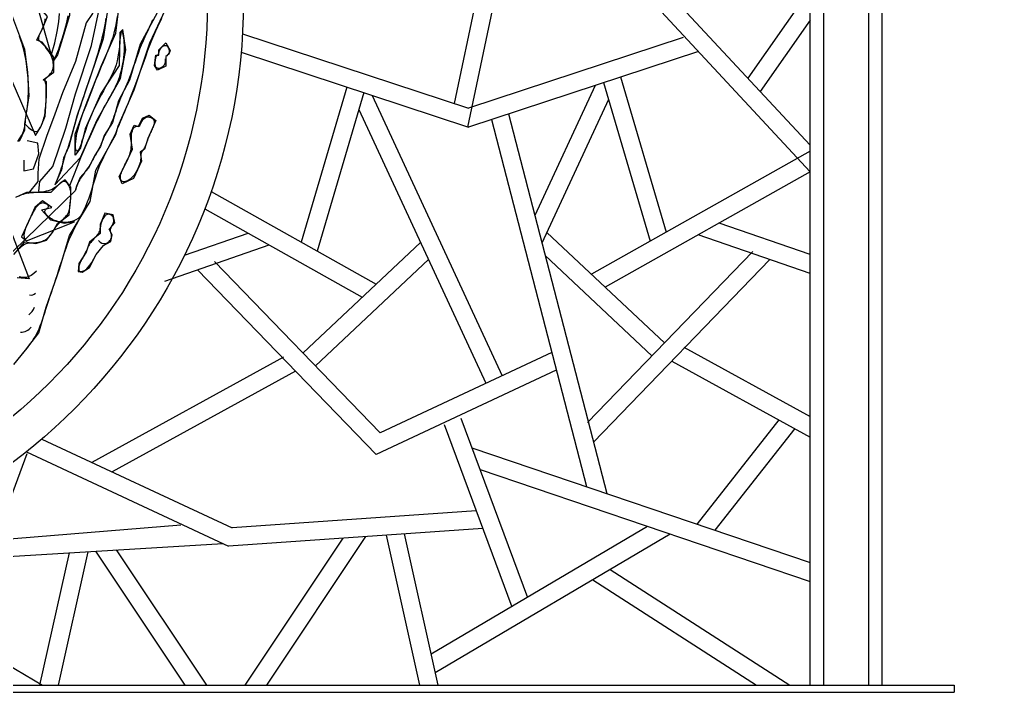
# Model space of a CAD drawing. Header units: metres. Extents: x -5582206 to 1721362, y -2047520 to 6750995.
# Drawn here: x 4296 to 5392, y 1219 to 1967 of the extents above; entities that cross this region are included whole.
import ezdxf

# ---------------------------------------------------------------- set-up
doc = ezdxf.new("R2010")
doc.units = ezdxf.units.M
for name, color, linetype in [('3', 3, 'Continuous'), ('4', 4, 'Continuous'), ('7', 7, 'Continuous')]:
    doc.layers.add(name, color=color, linetype=linetype)

msp = doc.modelspace()

# ---------------------------------------------------------------- linework, layer by layer
at = {"layer": '3'}
for p, q in [((4779.57, 1873.94), (4846.09, 2193.38)), ((4794.51, 1847.6), (4866.76, 2194.54)), ((4949.3, 2070.28), (5174.88, 1827.47)), ((4929.93, 2061.75), (5174.88, 1798.08)), ((5174.88, 2001.51), (5105.36, 1902.31)), ((5174.88, 1966.66), (5119.28, 1887.32)), ((4543.87, 1951.53), (4795.08, 1868.84)), ((5033.82, 1947.42), (4795.08, 1868.84)), ((4542.38, 1930.96), (4795.08, 1847.78)), ((5050.58, 1931.88), (4795.08, 1847.78)), ((4945.17, 1897.19), (4996.96, 1720.84)), ((4964.18, 1903.44), (5014.85, 1730.89)), ((4659.8, 1892.31), (4609.12, 1719.76)), ((4678.8, 1886.06), (4627.01, 1709.7)), ((4935.9, 1894.14), (4868.83, 1749.36)), ((4688.07, 1883), (4832.42, 1571.39)), ((4950.67, 1878.45), (4876.73, 1718.83)), ((4673.3, 1867.32), (4814.3, 1562.92)), ((4839.6, 1862.44), (4948.73, 1440.36)), ((4820.56, 1856.17), (4926.08, 1448.04)), ((5174.88, 1820.8), (4931.68, 1684.16)), ((5174.88, 1797.86), (4946.95, 1669.8)), ((4508.96, 1776.03), (4692.29, 1673.03)), ((4501.96, 1757.02), (4677.03, 1658.67)), ((4882.23, 1730.7), (5012.81, 1607.81)), ((5174.88, 1705.99), (5073.77, 1741.05)), ((4479.36, 1705.35), (4550.2, 1729.92)), ((5174.88, 1684.82), (5050.48, 1727.96)), ((4457.54, 1676.62), (4573.49, 1716.83)), ((4741.74, 1719.57), (4611.17, 1596.68)), ((5111.05, 1709.49), (4927.32, 1519.34)), ((4512.92, 1698.36), (4696.83, 1508.02)), ((4750.6, 1700.45), (4625.06, 1582.29)), ((4880.29, 1705.07), (4998.91, 1593.42)), ((5130.05, 1700.37), (4933.97, 1497.44)), ((4493.92, 1689.24), (4692.37, 1483.86)), ((5034.35, 1603.2), (5174.88, 1526)), ((4589.62, 1592.07), (4376.42, 1474.95)), ((4887.53, 1597.14), (4696.83, 1508.02)), ((4892.63, 1577.45), (4692.37, 1483.86)), ((5021.13, 1587.64), (5174.88, 1503.18)), ((4602.84, 1576.51), (4398.87, 1464.46)), ((4786.69, 1524.09), (4860.62, 1324.94)), ((4767.94, 1517.13), (4843.12, 1314.6)), ((5140.1, 1522.29), (5049.07, 1406.57)), ((5157.86, 1512.53), (5068.99, 1399.55)), ((4320.75, 1500.97), (4532.27, 1402.11)), ((4798.9, 1491.2), (5174.88, 1363.61)), ((4304.31, 1484.52), (4229.13, 1282)), ((4303.67, 1486.87), (4528.5, 1381.8)), ((4807.87, 1467.04), (5174.88, 1342.49)), ((4803.58, 1421.13), (4532.27, 1402.11)), ((4268.67, 1388.53), (4475.36, 1405.77)), ((4994.17, 1403.82), (4753.52, 1261.68)), ((4810.83, 1401.59), (4528.5, 1381.8)), ((4680.74, 1392.47), (4570.59, 1227.44)), ((4703.57, 1394.07), (4740.65, 1227.44)), ((4723.75, 1395.49), (4761.14, 1227.44)), ((5019.15, 1395.34), (4758.08, 1241.15)), ((4261.42, 1368.99), (4521.88, 1384.89)), ((4655.52, 1390.7), (4546.55, 1227.44)), ((4078.08, 1371.21), (4321.51, 1227.44)), ((4351.08, 1374.46), (4318.37, 1227.44)), ((4371.85, 1375.73), (4338.86, 1227.44)), ((4380.56, 1376.26), (4479.9, 1227.44)), ((4403.67, 1377.67), (4503.94, 1227.44)), ((4952.5, 1355.98), (5152.3, 1227.44)), ((4933.23, 1344.59), (5115.33, 1227.44)), ((2474.88, 1219.44), (5334.88, 1219.44))]:
    msp.add_line(p, q, dxfattribs=at)
for points in [[(5239.88, 1227.44), (5239.88, 2812.44), (2569.88, 2812.44), (2569.88, 1227.44)], [(5189.88, 1227.44), (5189.88, 2762.44), (2619.88, 2762.44), (2619.88, 1227.44)], [(4049.96, 2447.09), (4313.99, 1838.35), (4319.95, 1847.88), (4324.72, 1859.8), (4325.92, 1882.44), (4325.92, 1897.93), (4322.34, 1900.32), (4334.27, 1908.66), (4334.27, 1925.34), (4321.15, 1942.03), (4315.18, 1944.41), (4322.34, 1958.71), (4327.11, 1970.63), (4312.8, 1987.31), (4304.44, 1993.27), (4304.44, 2009.96), (4306.83, 2018.3), (4304.44, 2036.17), (4288.94, 2046.9)], [(4349.68, 1971.34), (4348.49, 1965.7), (4347.01, 1959.55), (4345.3, 1953.07), (4343.39, 1946.51), (4341.37, 1940.13), (4339.29, 1934.16), (4337.22, 1928.85), (4335.2, 1924.44), (4333.31, 1921.19), (4187.94, 2431.28)], [(4288.17, 2198.71), (4296.85, 2186.09), (4310.27, 2171.11), (4319.68, 2153.22), (4325.5, 2137.7), (4327.45, 2110.53), (4332.3, 2091.12), (4337.16, 2065.89), (4341.04, 2046.48), (4342.99, 2032.9), (4352.7, 2000.88), (4351.73, 1971.77), (4338.13, 1928.1), (4333.31, 1921.19)], [(4396.3, 2043.32), (4387.95, 2023.07), (4379.6, 1994.46), (4374.83, 1988.5), (4377.21, 1974.2), (4370.06, 1963.48), (4358.13, 1920.58), (4343.81, 1886.01), (4335.46, 1862.18), (4325.92, 1837.15), (4317.57, 1812.13), (4316.37, 1796.63), (4316.37, 1787.1), (4305.64, 1773.99)], [(4317.57, 1776.37), (4318.76, 1787.1), (4333.08, 1803.78), (4347.39, 1846.69), (4358.13, 1884.82), (4376.02, 1938.45), (4385.57, 1983.74), (4393.92, 2001.61)], [(4396.18, 1992.69), (4388.87, 1945.95), (4374.25, 1902.13), (4359.63, 1859.77), (4350.85, 1826.17), (4345.01, 1813.32), (4342.62, 1800.21), (4335.46, 1783.52)], [(4392.16, 1968.86), (4391.23, 1963.38), (4390.16, 1957.78), (4388.97, 1952.11), (4387.65, 1946.44), (4386.23, 1940.8), (4384.7, 1935.2), (4383.09, 1929.65), (4381.41, 1924.13), (4379.67, 1918.65), (4377.89, 1913.19), (4376.07, 1907.77), (4374.25, 1902.37), (4372.42, 1897), (4370.61, 1891.66), (4368.82, 1886.38), (4367.06, 1881.16), (4365.35, 1876.02), (4363.69, 1870.98), (4362.11, 1866.04), (4360.6, 1861.23), (4359.18, 1856.55), (4357.85, 1852.04), (4356.6, 1847.71), (4355.42, 1843.58), (4354.31, 1839.69), (4353.27, 1836.05), (4352.28, 1832.69), (4351.34, 1829.63), (4350.45, 1826.88), (4349.6, 1824.4), (4348.8, 1822.13), (4348.04, 1820.03), (4347.32, 1818.04), (4346.63, 1816.11), (4345.99, 1814.17), (4345.38, 1812.18), (4344.8, 1810.08), (4344.18, 1807.77), (4343.44, 1805.13), (4342.52, 1802.08), (4341.33, 1798.5), (4339.81, 1794.28), (4337.88, 1789.32), (4335.46, 1783.52), (4363.88, 1813.95), (4382.33, 1855.83), (4397.43, 1882.64), (4408.33, 1901.91), (4414.2, 1933.75), (4410.85, 1956.37), (4407.49, 1953.02), (4406.65, 1916.15), (4386.53, 1885.16), (4368.92, 1845.78), (4363.88, 1824.84), (4358.01, 1816.46), (4358.01, 1839.92), (4371.43, 1875.94), (4387.37, 1916.15), (4403.3, 1952.18), (4407.49, 1989.04)], [(4295.99, 1832.09), (4301.88, 1844.71), (4302.06, 1851.45), (4306.94, 1882.57), (4305.25, 1908.65), (4301.88, 1933.89), (4287.57, 1972.59)], [(4289.86, 1584.01), (4302.74, 1599.63), (4317.45, 1618.92), (4325.73, 1647.4), (4340.44, 1689.67), (4351.48, 1727.33), (4374.47, 1765), (4380.91, 1799.91), (4402.98, 1839.42), (4405.74, 1848.61), (4423.63, 1889.11), (4441.02, 1941.23), (4458.41, 1978.65)], [(4331.17, 1927.42), (4331.17, 1927.42), (4335.25, 1941.53), (4338.07, 1953.87), (4339.79, 1964.63), (4340.58, 1974.02)], [(4449.05, 1974.64), (4430.32, 1939.89), (4418.28, 1899.8), (4406.24, 1877.09), (4399.55, 1853.03), (4390.19, 1838.33), (4386.18, 1826.31), (4379.49, 1815.61), (4372.8, 1802.25), (4363.44, 1791.56), (4359.42, 1782.21), (4358.09, 1776.86)], [(4444.02, 1967.16), (4442.69, 1963.96), (4441.1, 1960.42), (4439.32, 1956.57), (4437.4, 1952.46), (4435.41, 1948.13), (4433.4, 1943.63), (4431.43, 1939), (4429.56, 1934.29), (4427.78, 1929.54), (4426.08, 1924.79), (4424.44, 1920.1), (4422.85, 1915.5), (4421.31, 1911.03), (4419.79, 1906.75), (4418.28, 1902.7), (4416.78, 1898.9), (4415.29, 1895.34), (4413.81, 1891.98), (4412.37, 1888.78), (4410.97, 1885.7), (4409.63, 1882.72), (4408.34, 1879.78), (4407.13, 1876.86), (4406, 1873.93), (4404.94, 1871), (4403.93, 1868.09), (4402.95, 1865.23), (4402, 1862.42), (4401.05, 1859.7), (4400.09, 1857.08), (4399.11, 1854.59), (4398.09, 1852.24), (4397.04, 1850.02), (4395.98, 1847.92), (4394.93, 1845.93), (4393.9, 1844.04), (4392.9, 1842.22), (4391.96, 1840.47), (4391.08, 1838.78), (4390.28, 1837.13), (4389.56, 1835.52), (4388.88, 1833.94), (4388.24, 1832.4), (4387.62, 1830.89), (4387.01, 1829.41), (4386.38, 1827.96), (4385.73, 1826.53), (4385.04, 1825.12), (4384.32, 1823.72), (4383.56, 1822.33), (4382.78, 1820.93), (4381.97, 1819.53), (4381.15, 1818.1), (4380.32, 1816.65), (4379.49, 1815.17), (4378.65, 1813.65), (4377.81, 1812.09), (4376.96, 1810.52), (4376.09, 1808.93), (4375.2, 1807.35), (4374.28, 1805.77), (4373.34, 1804.22), (4372.35, 1802.7), (4371.33, 1801.21), (4370.28, 1799.76), (4369.21, 1798.32), (4368.13, 1796.89), (4367.06, 1795.46), (4366.01, 1794.01), (4364.98, 1792.53), (4363.99, 1791), (4363.06, 1789.43), (4362.18, 1787.81), (4361.35, 1786.13), (4360.58, 1784.39), (4359.87, 1782.6), (4359.21, 1780.75), (4358.62, 1778.83), (4358.09, 1776.86), (4110.53, 1536.24)], [(4296.28, 1591.99), (4297.96, 1593.96), (4299.64, 1596), (4301.33, 1598.09), (4303.05, 1600.24), (4304.78, 1602.46), (4306.53, 1604.74), (4308.28, 1607.1), (4310, 1609.55), (4311.69, 1612.1), (4313.33, 1614.76), (4314.9, 1617.54), (4316.38, 1620.46), (4317.77, 1623.51), (4319.09, 1626.73), (4320.35, 1630.1), (4321.59, 1633.64), (4322.83, 1637.37), (4324.1, 1641.28), (4325.41, 1645.39), (4326.8, 1649.7), (4328.29, 1654.22), (4329.85, 1658.93), (4331.48, 1663.77), (4333.14, 1668.73), (4334.83, 1673.75), (4336.52, 1678.81), (4338.2, 1683.87), (4339.83, 1688.9), (4341.42, 1693.86), (4342.98, 1698.76), (4344.54, 1703.6), (4346.14, 1708.4), (4347.8, 1713.17), (4349.55, 1717.9), (4351.43, 1722.62), (4353.47, 1727.33), (4355.68, 1732.04), (4358.03, 1736.74), (4360.44, 1741.43), (4362.88, 1746.11), (4365.28, 1750.76), (4367.59, 1755.39), (4369.75, 1759.99), (4371.71, 1764.54), (4373.43, 1769.06), (4374.96, 1773.55), (4376.35, 1778.02), (4377.67, 1782.5), (4378.99, 1786.98), (4380.36, 1791.5), (4381.85, 1796.06), (4383.52, 1800.68), (4385.41, 1805.35), (4387.48, 1810.03), (4389.65, 1814.65), (4391.87, 1819.13), (4394.06, 1823.41), (4396.15, 1827.42), (4398.07, 1831.1), (4399.76, 1834.37), (4401.17, 1837.19), (4402.35, 1839.66), (4403.36, 1841.91), (4404.27, 1844.03), (4405.15, 1846.17), (4406.06, 1848.43), (4407.08, 1850.94), (4408.26, 1853.83), (4409.67, 1857.17), (4411.28, 1860.96), (4413.06, 1865.17), (4414.99, 1869.75), (4417.04, 1874.67), (4419.16, 1879.88), (4421.34, 1885.36), (4423.55, 1891.05), (4425.75, 1896.92), (4427.94, 1902.92), (4430.13, 1909), (4432.32, 1915.11), (4434.5, 1921.19), (4436.67, 1927.2), (4438.85, 1933.08), (4441.02, 1938.78), (4443.2, 1944.26), (4445.38, 1949.53), (4447.57, 1954.59), (4449.77, 1959.47), (4452, 1964.16), (4454.25, 1968.69)], [(4302.06, 1851.45), (4302.06, 1851.45), (4306.13, 1847.34), (4309.46, 1844.69), (4312.14, 1843.28), (4314.27, 1842.91), (4315.96, 1843.36), (4317.28, 1844.42), (4318.35, 1845.86), (4319.26, 1847.48), (4320.08, 1849.11), (4320.84, 1850.72), (4321.54, 1852.35), (4322.18, 1854.01), (4322.75, 1855.74), (4323.27, 1857.56), (4323.73, 1859.5), (4324.13, 1861.58), (4324.47, 1863.82), (4324.77, 1866.19), (4325.02, 1868.66), (4325.22, 1871.19), (4325.39, 1873.75), (4325.53, 1876.3), (4325.63, 1878.81), (4325.72, 1881.25), (4325.78, 1883.57), (4325.82, 1885.78), (4325.84, 1887.84), (4325.82, 1889.76), (4325.76, 1891.53), (4325.66, 1893.12), (4325.52, 1894.53), (4325.32, 1895.75), (4325.08, 1896.77), (4324.81, 1897.62), (4324.57, 1898.34), (4324.38, 1898.97), (4324.28, 1899.55), (4324.31, 1900.1), (4324.52, 1900.68), (4324.92, 1901.31), (4325.56, 1902.03), (4326.38, 1902.84), (4327.34, 1903.76), (4328.38, 1904.78), (4329.45, 1905.92), (4330.49, 1907.17), (4331.45, 1908.55), (4332.28, 1910.05), (4332.93, 1911.67), (4333.4, 1913.42), (4333.67, 1915.25), (4333.75, 1917.17), (4333.63, 1919.16), (4333.31, 1921.19), (4332.8, 1923.26), (4332.08, 1925.34), (4331.17, 1927.42), (4330.08, 1929.48), (4328.88, 1931.47), (4327.58, 1933.39), (4326.24, 1935.19), (4324.9, 1936.85), (4323.58, 1938.34), (4322.34, 1939.64), (4321.2, 1940.73), (4320.19, 1941.65), (4319.32, 1942.44), (4318.59, 1943.17), (4318.01, 1943.88), (4317.61, 1944.61), (4317.39, 1945.44), (4317.37, 1946.4), (4317.54, 1947.53), (4317.89, 1948.82), (4318.38, 1950.24), (4318.98, 1951.76), (4319.67, 1953.36), (4320.42, 1955), (4321.18, 1956.66), (4321.94, 1958.31), (4322.66, 1959.94), (4323.31, 1961.54), (4323.86, 1963.13), (4324.28, 1964.72), (4324.52, 1966.33), (4324.57, 1967.98)], [(4352.14, 1782.95), (4352.14, 1782.95), (4356.43, 1794.11), (4360.48, 1804.37), (4364.31, 1813.79), (4367.92, 1822.41), (4371.31, 1830.28), (4374.49, 1837.44), (4377.47, 1843.94), (4380.24, 1849.83), (4382.82, 1855.16), (4385.21, 1859.98), (4387.45, 1864.36), (4389.53, 1868.33), (4391.49, 1871.97), (4393.33, 1875.32), (4395.07, 1878.44), (4396.73, 1881.39), (4398.32, 1884.21), (4399.85, 1886.96), (4401.3, 1889.67), (4402.69, 1892.38), (4404, 1895.13), (4405.24, 1897.96), (4406.41, 1900.9), (4407.49, 1904.01), (4408.5, 1907.29), (4409.42, 1910.73), (4410.25, 1914.28), (4410.97, 1917.9), (4411.58, 1921.54), (4412.07, 1925.17), (4412.44, 1928.74), (4412.66, 1932.21), (4412.75, 1935.54), (4412.72, 1938.69), (4412.57, 1941.63), (4412.33, 1944.32), (4412.02, 1946.75), (4411.66, 1948.86), (4411.26, 1950.64), (4410.85, 1952.04), (4410.43, 1953.04), (4410.02, 1953.62), (4409.61, 1953.76), (4409.22, 1953.45), (4408.85, 1952.68), (4408.51, 1951.43), (4408.19, 1949.69), (4407.91, 1947.43), (4407.66, 1944.67), (4407.41, 1941.46), (4407.11, 1937.88), (4406.72, 1934.01), (4406.21, 1929.92), (4405.51, 1925.7), (4404.61, 1921.41), (4403.44, 1917.13), (4401.99, 1912.93), (4400.27, 1908.8), (4398.34, 1904.7), (4396.24, 1900.6), (4394.01, 1896.49), (4391.69, 1892.33), (4389.32, 1888.1), (4386.95, 1883.76), (4384.61, 1879.31), (4382.33, 1874.77), (4380.14, 1870.21), (4378.04, 1865.68), (4376.05, 1861.22), (4374.21, 1856.9), (4372.52, 1852.76), (4371.01, 1848.85), (4369.69, 1845.23), (4368.54, 1841.87), (4367.53, 1838.79), (4366.65, 1835.95), (4365.85, 1833.36), (4365.12, 1831), (4364.42, 1828.86), (4363.75, 1826.93), (4363.06, 1825.2), (4362.37, 1823.71), (4361.7, 1822.49), (4361.05, 1821.57), (4360.45, 1821.01), (4359.89, 1820.82), (4359.4, 1821.07), (4358.99, 1821.77), (4358.67, 1822.95), (4358.46, 1824.59), (4358.37, 1826.66), (4358.42, 1829.11), (4358.61, 1831.91), (4358.97, 1835.02), (4359.51, 1838.4), (4360.25, 1842.01), (4361.19, 1845.82), (4362.32, 1849.82), (4363.61, 1853.97), (4365.06, 1858.28), (4366.62, 1862.71), (4368.29, 1867.26), (4370.04, 1871.91), (4371.85, 1876.64), (4373.71, 1881.43), (4375.59, 1886.28), (4377.51, 1891.15), (4379.45, 1896.05), (4381.41, 1900.94), (4383.39, 1905.82), (4385.38, 1910.66), (4387.37, 1915.46), (4389.35, 1920.19), (4391.32, 1924.87), (4393.24, 1929.5), (4395.09, 1934.1), (4396.85, 1938.67), (4398.49, 1943.22), (4400, 1947.77), (4401.34, 1952.32), (4402.51, 1956.88), (4403.51, 1961.47), (4404.34, 1966.09), (4405.01, 1970.75)], [(4294.12, 1831.55), (4296.88, 1835.66), (4298.67, 1838.69), (4299.76, 1840.93), (4300.44, 1842.68), (4300.94, 1844.2), (4301.33, 1845.6), (4301.64, 1846.96), (4301.89, 1848.34), (4302.11, 1849.81), (4302.32, 1851.45), (4302.56, 1853.33), (4302.84, 1855.52), (4303.19, 1858.06), (4303.59, 1860.93), (4304.02, 1864.07), (4304.46, 1867.42), (4304.88, 1870.91), (4305.27, 1874.5), (4305.6, 1878.13), (4305.84, 1881.73), (4305.99, 1885.27), (4306.05, 1888.74), (4306.02, 1892.14), (4305.92, 1895.49), (4305.76, 1898.79), (4305.54, 1902.06), (4305.27, 1905.3), (4304.97, 1908.51), (4304.64, 1911.72), (4304.26, 1914.94), (4303.82, 1918.2), (4303.31, 1921.53), (4302.69, 1924.97), (4301.95, 1928.53), (4301.08, 1932.24), (4300.06, 1936.13), (4298.87, 1940.23), (4297.52, 1944.51), (4296.02, 1948.93)], [(4457.81, 1923.69), (4457.81, 1923.69), (4457.88, 1920.84), (4457.53, 1918.52), (4456.83, 1916.69), (4455.88, 1915.29), (4454.75, 1914.28), (4453.54, 1913.59), (4452.31, 1913.19), (4451.17, 1913.01), (4450.18, 1913.02), (4449.34, 1913.2), (4448.64, 1913.53), (4448.07, 1914.02), (4447.62, 1914.64), (4447.29, 1915.4), (4447.05, 1916.28), (4446.91, 1917.27), (4446.84, 1918.37), (4446.85, 1919.53), (4446.92, 1920.72), (4447.05, 1921.91), (4447.23, 1923.07), (4447.46, 1924.14), (4447.73, 1925.11), (4448.03, 1925.93), (4448.35, 1926.58), (4448.7, 1927.07), (4449.04, 1927.46), (4449.39, 1927.76), (4449.72, 1928.02), (4450.03, 1928.27), (4450.31, 1928.53), (4450.54, 1928.86), (4450.73, 1929.27), (4450.89, 1929.77), (4451.03, 1930.34), (4451.19, 1930.97), (4451.38, 1931.67), (4451.62, 1932.41), (4451.94, 1933.2), (4452.36, 1934.03), (4452.89, 1934.87), (4453.51, 1935.71), (4454.22, 1936.5), (4454.98, 1937.22), (4455.78, 1937.83), (4456.61, 1938.29), (4457.43, 1938.57), (4458.23, 1938.63), (4458.99, 1938.46), (4459.71, 1938.08), (4460.37, 1937.52), (4460.96, 1936.81), (4461.46, 1936), (4461.89, 1935.11), (4462.21, 1934.19), (4462.42, 1933.26), (4462.52, 1932.36), (4462.48, 1931.48), (4462.3, 1930.62), (4461.95, 1929.76), (4461.43, 1928.9), (4460.71, 1928.03), (4459.79, 1927.13), (4458.65, 1926.21), (4458.65, 1915.32), (4449.42, 1911.13), (4446.07, 1916.15), (4447.75, 1927.88), (4451.1, 1927.88), (4451.1, 1933.75), (4458.65, 1941.29), (4463.68, 1932.91), (4462, 1928.72), (4458.65, 1926.21)], [(4429.3, 1848.29), (4429.3, 1848.29), (4430.57, 1851.41), (4431.88, 1853.88), (4433.19, 1855.78), (4434.51, 1857.18), (4435.82, 1858.14), (4437.11, 1858.72), (4438.36, 1859), (4439.57, 1859.05), (4440.72, 1858.91), (4441.79, 1858.62), (4442.77, 1858.19), (4443.65, 1857.63), (4444.41, 1856.96), (4445.02, 1856.2), (4445.49, 1855.35), (4445.79, 1854.44), (4445.91, 1853.47), (4445.87, 1852.45), (4445.69, 1851.39), (4445.39, 1850.28), (4444.99, 1849.14), (4444.51, 1847.96), (4443.98, 1846.75), (4443.41, 1845.5), (4442.83, 1844.23), (4442.24, 1842.94), (4441.65, 1841.62), (4441.06, 1840.28), (4440.47, 1838.93), (4439.9, 1837.55), (4439.34, 1836.16), (4438.8, 1834.75), (4438.29, 1833.33), (4437.8, 1831.92), (4437.32, 1830.53), (4436.85, 1829.18), (4436.37, 1827.89), (4435.89, 1826.68), (4435.4, 1825.56), (4434.89, 1824.56), (4434.35, 1823.68), (4433.81, 1822.9), (4433.27, 1822.19), (4432.76, 1821.52), (4432.28, 1820.87), (4431.86, 1820.2), (4431.51, 1819.48), (4431.25, 1818.69), (4431.09, 1817.8), (4431, 1816.8), (4430.94, 1815.69), (4430.89, 1814.45), (4430.8, 1813.09), (4430.64, 1811.6), (4430.39, 1809.98), (4430, 1808.22), (4429.44, 1806.32), (4428.73, 1804.33), (4427.88, 1802.27), (4426.9, 1800.21), (4425.82, 1798.18), (4424.63, 1796.22), (4423.36, 1794.39), (4422.03, 1792.72), (4420.64, 1791.26), (4419.23, 1790), (4417.82, 1788.96), (4416.42, 1788.13), (4415.07, 1787.52), (4413.79, 1787.13), (4412.61, 1786.95), (4411.55, 1787), (4410.62, 1787.26), (4409.85, 1787.73), (4409.22, 1788.4), (4408.75, 1789.23), (4408.44, 1790.22), (4408.28, 1791.36), (4408.29, 1792.61), (4408.47, 1793.98), (4408.82, 1795.44), (4409.31, 1796.98), (4409.93, 1798.6), (4410.66, 1800.28), (4411.47, 1802.02), (4412.34, 1803.82), (4413.26, 1805.65), (4414.2, 1807.52), (4415.14, 1809.42), (4416.06, 1811.34), (4416.94, 1813.29), (4417.77, 1815.25), (4418.51, 1817.24), (4419.16, 1819.25), (4419.68, 1821.27), (4420.07, 1823.3), (4420.31, 1825.35), (4420.44, 1827.4), (4420.47, 1829.46), (4420.47, 1831.52), (4420.45, 1833.57), (4420.46, 1835.61), (4420.53, 1837.64), (4420.7, 1839.64), (4421.01, 1841.6), (4421.47, 1843.46), (4422.11, 1845.15), (4422.93, 1846.58), (4423.96, 1847.69), (4425.21, 1848.4), (4426.71, 1848.62), (4428.46, 1848.29), (4432.65, 1857.51), (4440.2, 1860.86), (4447.75, 1855), (4443.55, 1845.78), (4438.52, 1834.89), (4435.17, 1823.16), (4430.14, 1819.81), (4431.81, 1809.76), (4422.59, 1790.49), (4410.01, 1784.62), (4406.65, 1793), (4414.2, 1807.24), (4421.75, 1823.16), (4419.23, 1839.92), (4423.43, 1849.97), (4428.46, 1848.29)], [(4300.87, 1810.93), (4300.87, 1799.02), (4311.6, 1801.4), (4317.57, 1818.09), (4316.37, 1830), (4304.44, 1832.39)], [(4289.85, 1706.23), (4301.98, 1720.21), (4314.1, 1718.35), (4326.23, 1722.08), (4332.76, 1730.46), (4338.36, 1740.72), (4351.42, 1750.04), (4352.36, 1763.09), (4353.29, 1768.68), (4353.29, 1780.79), (4346.76, 1789.18), (4341.16, 1785.45), (4330.9, 1775.2), (4303.84, 1775.2), (4291.71, 1769.61)], [(4296.11, 1712.81), (4297.51, 1714.29), (4298.97, 1715.59), (4300.46, 1716.69), (4301.98, 1717.57), (4303.49, 1718.21), (4305.01, 1718.65), (4306.52, 1718.92), (4308.04, 1719.07), (4309.56, 1719.14), (4311.07, 1719.17), (4312.59, 1719.2), (4314.1, 1719.28), (4315.62, 1719.44), (4317.12, 1719.69), (4318.6, 1720.01), (4320.05, 1720.43), (4321.46, 1720.92), (4322.81, 1721.49), (4324.09, 1722.13), (4325.3, 1722.85), (4326.42, 1723.65), (4327.47, 1724.51), (4328.45, 1725.43), (4329.36, 1726.41), (4330.23, 1727.44), (4331.05, 1728.51), (4331.84, 1729.63), (4332.61, 1730.78), (4333.36, 1731.95), (4334.12, 1733.16), (4334.89, 1734.38), (4335.7, 1735.61), (4336.56, 1736.85), (4337.48, 1738.09), (4338.49, 1739.33), (4339.61, 1740.56), (4340.82, 1741.78), (4342.12, 1742.99), (4343.46, 1744.21), (4344.79, 1745.44), (4346.1, 1746.69), (4347.32, 1747.97), (4348.44, 1749.29), (4349.4, 1750.66), (4350.19, 1752.08), (4350.8, 1753.54), (4351.28, 1755.02), (4351.64, 1756.48), (4351.9, 1757.92), (4352.09, 1759.31), (4352.24, 1760.62), (4352.36, 1761.84), (4352.47, 1762.95), (4352.59, 1763.98), (4352.7, 1764.94), (4352.8, 1765.86), (4352.9, 1766.78), (4352.99, 1767.72), (4353.07, 1768.7), (4353.13, 1769.76), (4353.18, 1770.92), (4353.21, 1772.16), (4353.19, 1773.45), (4353.13, 1774.79), (4353.01, 1776.16), (4352.83, 1777.52), (4352.56, 1778.86), (4352.2, 1780.17), (4351.74, 1781.42), (4351.2, 1782.6), (4350.58, 1783.68), (4349.91, 1784.66), (4349.19, 1785.51), (4348.44, 1786.22), (4347.68, 1786.78), (4346.91, 1787.16), (4346.16, 1787.36), (4345.41, 1787.38), (4344.66, 1787.23), (4343.88, 1786.93), (4343.08, 1786.48), (4342.23, 1785.9), (4341.34, 1785.19), (4340.38, 1784.37), (4339.35, 1783.45), (4338.22, 1782.46), (4336.97, 1781.43), (4335.58, 1780.41), (4334.02, 1779.41), (4332.27, 1778.47), (4330.3, 1777.63), (4328.1, 1776.91), (4325.65, 1776.34), (4322.99, 1775.91), (4320.2, 1775.57), (4317.33, 1775.3), (4314.45, 1775.06), (4311.61, 1774.84), (4308.88, 1774.58), (4306.33, 1774.27), (4303.99, 1773.88), (4301.88, 1773.41), (4299.97, 1772.87), (4298.26, 1772.27), (4296.73, 1771.62), (4295.37, 1770.93)], [(4363.55, 1748.17), (4363.55, 1748.17), (4361.14, 1746.29), (4358.82, 1744.8), (4356.57, 1743.66), (4354.38, 1742.83), (4352.25, 1742.28), (4350.17, 1741.95), (4348.13, 1741.8), (4346.14, 1741.8), (4344.17, 1741.91), (4342.24, 1742.13), (4340.34, 1742.45), (4338.5, 1742.87), (4336.7, 1743.41), (4334.96, 1744.05), (4333.29, 1744.81), (4331.68, 1745.69), (4330.14, 1746.67), (4328.72, 1747.74), (4327.43, 1748.87), (4326.31, 1750.02), (4325.4, 1751.16), (4324.72, 1752.26), (4324.32, 1753.3), (4324.21, 1754.23), (4324.42, 1755.04), (4324.89, 1755.75), (4325.52, 1756.38), (4326.23, 1756.95), (4326.95, 1757.49), (4327.58, 1758.03), (4328.04, 1758.59), (4328.25, 1759.2), (4328.15, 1759.87), (4327.76, 1760.58), (4327.13, 1761.28), (4326.29, 1761.94), (4325.3, 1762.52), (4324.21, 1762.98), (4323.05, 1763.29), (4321.88, 1763.4), (4320.73, 1763.28), (4319.6, 1762.94), (4318.5, 1762.4), (4317.43, 1761.65), (4316.37, 1760.71), (4315.34, 1759.59), (4314.33, 1758.31), (4313.33, 1756.87), (4312.34, 1755.29), (4311.36, 1753.56), (4310.38, 1751.69), (4309.38, 1749.7), (4308.36, 1747.57), (4307.31, 1745.33), (4306.22, 1742.96), (4305.09, 1740.48), (4303.91, 1737.9), (4302.79, 1735.27), (4301.85, 1732.62), (4301.2, 1730.03), (4300.96, 1727.53), (4301.24, 1725.18), (4302.16, 1723.04), (4303.84, 1721.14), (4357.02, 1742.58), (4345.83, 1740.72), (4330.9, 1744.44), (4320.63, 1755.63), (4331.83, 1758.43), (4321.57, 1765.88), (4313.17, 1758.43), (4305.71, 1741.65), (4298.24, 1725.8), (4303.84, 1721.14)], [(4383.85, 1721.49), (4383.85, 1721.49), (4385.82, 1719.8), (4387.66, 1718.74), (4389.36, 1718.23), (4390.92, 1718.17), (4392.34, 1718.47), (4393.6, 1719.04), (4394.72, 1719.8), (4395.67, 1720.66), (4396.47, 1721.54), (4397.11, 1722.42), (4397.61, 1723.3), (4397.98, 1724.18), (4398.22, 1725.06), (4398.35, 1725.94), (4398.38, 1726.8), (4398.31, 1727.65), (4398.16, 1728.49), (4397.95, 1729.32), (4397.72, 1730.14), (4397.5, 1730.96), (4397.31, 1731.78), (4397.19, 1732.6), (4397.16, 1733.43), (4397.25, 1734.27), (4397.5, 1735.12), (4397.86, 1735.99), (4398.3, 1736.88), (4398.8, 1737.79), (4399.31, 1738.71), (4399.8, 1739.66), (4400.23, 1740.64), (4400.57, 1741.64), (4400.79, 1742.67), (4400.88, 1743.71), (4400.85, 1744.74), (4400.7, 1745.74), (4400.43, 1746.7), (4400.04, 1747.61), (4399.53, 1748.43), (4398.91, 1749.16), (4398.18, 1749.78), (4397.36, 1750.27), (4396.47, 1750.62), (4395.52, 1750.82), (4394.55, 1750.84), (4393.57, 1750.69), (4392.61, 1750.33), (4391.68, 1749.76), (4390.81, 1748.98), (4389.99, 1748), (4389.24, 1746.87), (4388.56, 1745.61), (4387.95, 1744.26), (4387.41, 1742.85), (4386.94, 1741.41), (4386.56, 1739.99), (4386.26, 1738.6), (4386.01, 1737.24), (4385.78, 1735.92), (4385.53, 1734.63), (4385.23, 1733.35), (4384.85, 1732.1), (4384.35, 1730.85), (4383.7, 1729.61), (4382.88, 1728.37), (4381.92, 1727.12), (4380.85, 1725.88), (4379.71, 1724.63), (4378.55, 1723.37), (4377.39, 1722.1), (4376.29, 1720.82), (4375.27, 1719.53), (4374.37, 1718.23), (4373.57, 1716.91), (4372.85, 1715.57), (4372.18, 1714.21), (4371.55, 1712.83), (4370.91, 1711.43), (4370.25, 1710), (4369.55, 1708.55), (4368.78, 1707.07), (4367.97, 1705.57), (4367.13, 1704.07), (4366.29, 1702.57), (4365.48, 1701.08), (4364.7, 1699.62), (4363.99, 1698.2), (4363.38, 1696.82), (4362.87, 1695.49), (4362.47, 1694.23), (4362.17, 1693.05), (4361.98, 1691.95), (4361.89, 1690.94), (4361.89, 1690.03), (4361.99, 1689.23), (4362.17, 1688.54), (4362.44, 1687.99), (4362.8, 1687.56), (4363.25, 1687.26), (4363.8, 1687.1), (4364.45, 1687.07), (4365.21, 1687.17), (4366.08, 1687.41), (4367.07, 1687.79), (4368.17, 1688.33), (4369.42, 1689.14), (4370.84, 1690.32), (4372.44, 1692), (4374.25, 1694.31), (4376.29, 1697.35), (4378.58, 1701.26), (4381.14, 1706.14), (4389.27, 1716.07), (4397.4, 1720.58), (4399.21, 1727.8), (4395.6, 1734.12), (4401.92, 1741.34), (4400.12, 1750.37), (4391.08, 1752.17), (4385.66, 1739.54), (4385.66, 1729.61), (4373.92, 1719.68), (4370.3, 1708.85), (4362.17, 1696.22), (4361.27, 1687.19), (4365.79, 1686.29), (4373.92, 1691.7), (4381.14, 1706.14)], [(4283.32, 1739.78), (4306.64, 1679.2), (4293.58, 1680.14)], [(4315.04, 1687.59), (4315.04, 1687.59), (4311.98, 1684.85), (4309.09, 1682.84), (4306.39, 1681.48), (4303.88, 1680.69), (4301.56, 1680.36), (4299.42, 1680.42), (4297.49, 1680.76), (4295.76, 1681.3)]]:
    msp.add_lwpolyline(points, dxfattribs=at)
for centre, radius, start, end in [((-1930422.04, 3099211.39), 3651783.58, 301.98, 301.98), ((398519.78, -985039.58), 1062480.8, 111.78, 111.78), ((4309.18, 1666.94), 6.04, 252.27, 319.59), ((4293.1, 1656.14), 21.6, 308.06, 336.14), ((4297.56, 1634.82), 14.99, 268.7, 320.81)]:
    msp.add_arc(centre, radius, start, end, dxfattribs=at)
at = {"layer": '4'}
for p, q in [((5304.88, 1227.44), (5334.88, 1227.44)), ((5334.88, 1227.44), (5334.88, 1219.44))]:
    msp.add_line(p, q, dxfattribs=at)
for points in [[(5254.88, 1227.44), (5254.88, 2827.44), (2554.88, 2827.44), (2554.88, 1227.44)], [(5174.88, 1227.44), (5174.88, 2747.44), (2634.88, 2747.44), (2634.88, 1227.44)]]:
    msp.add_lwpolyline(points, dxfattribs=at)
msp.add_lwpolyline([(2504.88, 1177.44), (2498.88, 1177.44), (2498.88, 1183.44, -0.68), (2493.88, 1193.44), (2491.88, 1193.44, 0.37), (2474.88, 1219.44), (2474.88, 1227.44), (2504.88, 1227.44), (5304.88, 1227.44)], format="xyb", dxfattribs=at)
at = {"layer": '7'}
for radius in [640, 600]:
    msp.add_circle((3904.88, 1987.44), radius, dxfattribs=at)

doc.saveas('drawing.dxf')
